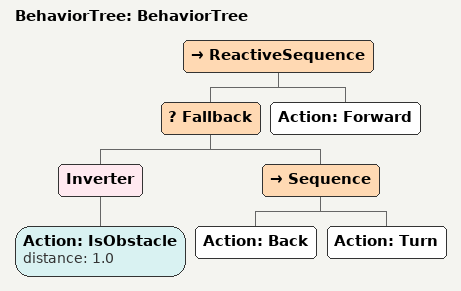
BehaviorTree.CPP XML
<?xml version="1.0"?>
<root main_tree_to_execute="BehaviorTree">
    <BehaviorTree ID="BehaviorTree">
        <ReactiveSequence>
            <Fallback>
                <Inverter>
                    <Action ID="IsObstacle" distance="1.0"/>
                </Inverter>
                <Sequence>
                    <Action ID="Back"/>
                    <Action ID="Turn"/>
                </Sequence>
            </Fallback>
            <Action ID="Forward"/>
        </ReactiveSequence>
    </BehaviorTree>
</root>
